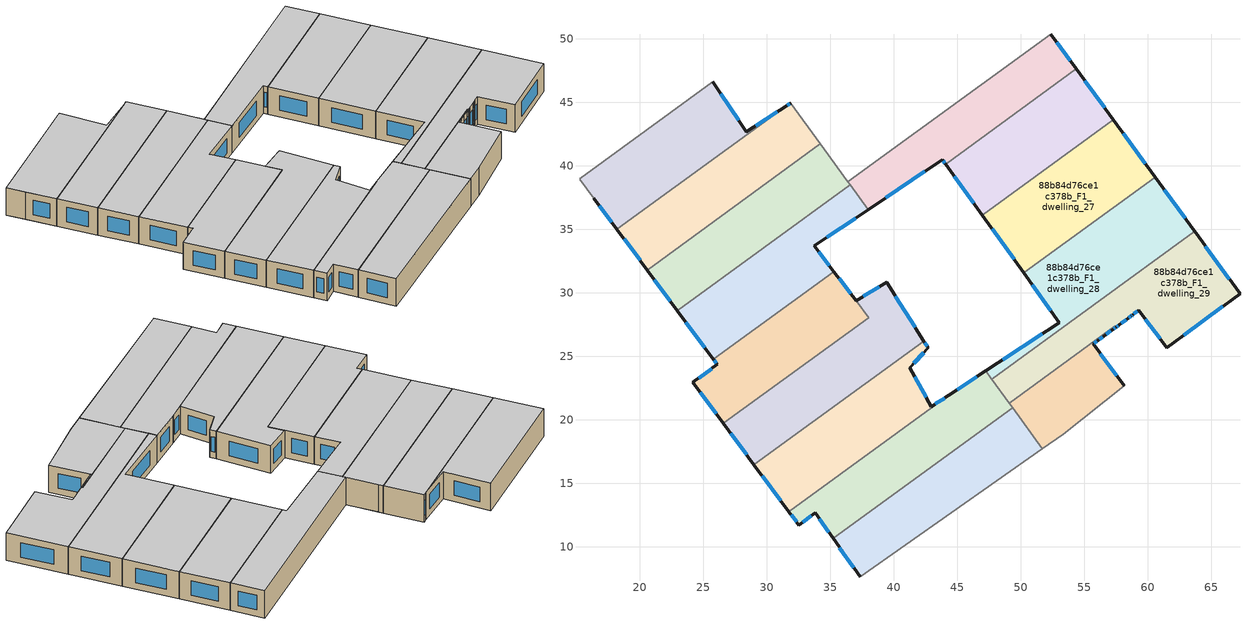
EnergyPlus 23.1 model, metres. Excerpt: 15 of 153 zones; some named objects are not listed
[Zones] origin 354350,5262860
88b84d76ce1c378b_F1_dwelling_10
 floor to 88b84d76ce1c378b_F0_dwelling_10 (EU_floor_Construction): 37.05,29.37 38.05,28.05 26.59,19.71 24.19,22.94 26.12,24.36 25.81,24.77 35.29,31.67 z3
 wall outside (EU_wall_Construction): 25.81,24.77 26.12,24.36 24.19,22.94 26.59,19.71 / 37.04,29.37 35.29,31.67 z3:6
 wall to 88b84d76ce1c378b_F1_dwelling_9 (EU_wall_Construction): 35.29,31.67 25.81,24.77 z3:6
 wall to 88b84d76ce1c378b_F1_dwelling_11 (EU_wall_Construction): 26.59,19.71 38.05,28.05 37.05,29.37 z3:6
 window (EU_Window_Construction): 24.75,22.18 26.03,20.46 / 25.66,24.02 24.64,23.27 / 25.88,24.67 26.04,24.45 / 36.63,29.91 35.7,31.13 z3.7:5.3
 ceiling to 88b84d76ce1c378b_F2_dwelling_10 (EU_floor_Construction): 38.05,28.05 37.05,29.37 35.29,31.67 25.81,24.77 26.12,24.36 24.19,22.94 26.59,19.71 z6
88b84d76ce1c378b_F1_dwelling_11
 floor to 88b84d76ce1c378b_F0_dwelling_11 (EU_floor_Construction): 39.45,30.82 42.37,26.2 29,16.46 26.59,19.71 38.05,28.05 37.05,29.37 z3
 wall outside (EU_wall_Construction): 26.59,19.71 29,16.46 / 42.37,26.2 39.45,30.82 37.05,29.37 z3:6
 wall to 88b84d76ce1c378b_F1_dwelling_12 (EU_wall_Construction): 29,16.46 42.37,26.2 z3:6
 window (EU_Window_Construction): 27.16,18.94 28.44,17.23 / 38.88,30.48 37.61,29.71 / 41.69,27.29 40.13,29.74 z3.7:5.3
 ceiling to 88b84d76ce1c378b_F2_dwelling_11 (EU_floor_Construction): 42.37,26.2 39.45,30.82 37.05,29.37 38.05,28.05 26.59,19.71 29,16.46 z6
88b84d76ce1c378b_F1_dwelling_12
 floor to 88b84d76ce1c378b_F0_dwelling_12 (EU_floor_Construction): 42.72,25.66 41.26,24.09 42.98,21.04 44.33,21.92 31.75,12.76 29,16.46 42.37,26.2 z3
 wall outside (EU_wall_Construction): 44.33,21.92 42.98,21.04 41.26,24.09 42.72,25.66 42.37,26.2 / 29,16.46 31.75,12.76 z3:6
 wall to 88b84d76ce1c378b_F1_dwelling_13 (EU_wall_Construction): 31.75,12.76 44.33,21.92 z3:6
 window (EU_Window_Construction): 41.6,24.46 42.38,25.29 / 42.58,21.75 41.67,23.37 / 44.01,21.71 43.3,21.24 / 29.65,15.59 31.11,13.63 / 42.64,25.78 42.45,26.07 z3.7:5.3
 ceiling to 88b84d76ce1c378b_F2_dwelling_12 (EU_floor_Construction): 42.98,21.04 41.26,24.09 42.72,25.66 42.37,26.2 29,16.46 31.75,12.76 44.33,21.92 z6
88b84d76ce1c378b_F1_dwelling_13
 floor to 88b84d76ce1c378b_F0_dwelling_13 (EU_floor_Construction): 47.25,23.84 49.37,20.94 35.23,10.65 33.82,12.66 32.54,11.71 31.75,12.76 44.33,21.92 z3
 wall outside (EU_wall_Construction): 47.25,23.84 44.33,21.92 / 31.75,12.76 32.54,11.71 33.82,12.66 35.23,10.65 z3:6
 wall to 88b84d76ce1c378b_F1_dwelling_14 (EU_wall_Construction): 35.23,10.65 49.37,20.94 z3:6
 wall to 88b84d76ce1c378b_F1_dwelling_29 (EU_wall_Construction): 49.1,21.31 47.73,23.19 z3:6
 wall to 88b84d76ce1c378b_F1_dwelling_28 (EU_wall_Construction): 47.73,23.19 47.7,23.23 47.25,23.84 z3:6
 wall to 88b84d76ce1c378b_F1_dwelling_30 (EU_wall_Construction): 49.37,20.94 49.1,21.31 z3:6
 window (EU_Window_Construction): 46.56,23.39 45.01,22.37 / 34.15,12.19 34.9,11.12 / 32.84,11.93 33.52,12.43 / 31.94,12.52 32.35,11.96 z3.7:5.3
 ceiling to 88b84d76ce1c378b_F2_dwelling_13 (EU_floor_Construction): 49.37,20.94 47.25,23.84 44.33,21.92 31.75,12.76 32.54,11.71 33.82,12.66 35.23,10.65 z6
88b84d76ce1c378b_F1_dwelling_14
 floor to 88b84d76ce1c378b_F0_dwelling_14 (EU_floor_Construction): 49.37,20.94 51.72,17.71 37.37,7.62 35.23,10.65 z3
 wall outside (EU_wall_Construction): 35.23,10.65 37.37,7.62 z3:6
 wall adiabatic (EU_wall_Construction): 37.37,7.62 51.72,17.71 z3:6
 wall to 88b84d76ce1c378b_F1_dwelling_30 (EU_wall_Construction): 51.72,17.71 49.37,20.94 z3:6
 window (EU_Window_Construction): 35.74,9.94 36.87,8.33 z3.7:5.3
 ceiling to 88b84d76ce1c378b_F2_dwelling_14 (EU_floor_Construction): 51.72,17.71 49.37,20.94 35.23,10.65 37.37,7.62 z6
88b84d76ce1c378b_F1_dwelling_25
 floor to 88b84d76ce1c378b_F0_dwelling_25 (EU_floor_Construction): 52.39,50.38 54.39,47.63 44.1,40.13 43.84,40.5 38,36.55 36.41,38.74 z3
 wall outside (EU_wall_Construction): 54.39,47.63 52.39,50.38 / 38,36.55 43.84,40.5 44.1,40.13 z3:6
 wall to 88b84d76ce1c378b_F1_dwelling_24 (EU_wall_Construction): 52.39,50.38 36.41,38.74 z3:6
 wall to 88b84d76ce1c378b_F1_dwelling_26 (EU_wall_Construction): 44.1,40.13 54.39,47.63 z3:6
 wall to 88b84d76ce1c378b_F1_dwelling_9 (EU_wall_Construction): 36.58,38.49 38,36.55 z3:6
 wall to 88b84d76ce1c378b_F1_dwelling_8 (EU_wall_Construction): 36.41,38.74 36.58,38.49 z3:6
 window (EU_Window_Construction): 53.92,48.27 52.86,49.73 / 43.9,40.41 44.04,40.22 / 39.37,37.48 42.47,39.57 z3.7:5.3
 ceiling to 88b84d76ce1c378b_F2_dwelling_25 (EU_floor_Construction): 44.1,40.13 54.39,47.63 52.39,50.38 36.41,38.74 38,36.55 43.84,40.5 z6
88b84d76ce1c378b_F1_dwelling_26
 floor to 88b84d76ce1c378b_F0_dwelling_26 (EU_floor_Construction): 54.39,47.63 57.31,43.62 46.99,36.11 44.1,40.13 z3
 wall outside (EU_wall_Construction): 44.1,40.13 46.99,36.11 / 57.31,43.62 54.39,47.63 z3:6
 wall to 88b84d76ce1c378b_F1_dwelling_27 (EU_wall_Construction): 46.99,36.11 57.31,43.62 z3:6
 window (EU_Window_Construction): 44.78,39.19 46.31,37.05 / 56.62,44.56 55.07,46.69 z3.7:5.3
 ceiling to 88b84d76ce1c378b_F2_dwelling_26 (EU_floor_Construction): 57.31,43.62 54.39,47.63 44.1,40.13 46.99,36.11 z6
88b84d76ce1c378b_F1_dwelling_27
 floor to 88b84d76ce1c378b_F0_dwelling_27 (EU_floor_Construction): 57.31,43.62 60.6,39.1 50.25,31.56 46.99,36.11 z3
 wall outside (EU_wall_Construction): 60.6,39.1 57.31,43.62 / 46.99,36.11 50.25,31.56 z3:6
 wall to 88b84d76ce1c378b_F1_dwelling_28 (EU_wall_Construction): 50.25,31.56 60.6,39.1 z3:6
 window (EU_Window_Construction): 59.83,40.16 58.08,42.56 / 47.76,35.04 49.49,32.63 z3.7:5.3
 ceiling to 88b84d76ce1c378b_F2_dwelling_27 (EU_floor_Construction): 60.6,39.1 57.31,43.62 46.99,36.11 50.25,31.56 z6
88b84d76ce1c378b_F1_dwelling_28
 floor to 88b84d76ce1c378b_F0_dwelling_28 (EU_floor_Construction): 60.6,39.1 63.68,34.87 63.71,34.83 47.73,23.19 47.7,23.23 47.25,23.84 53.05,27.66 50.25,31.56 z3
 wall outside (EU_wall_Construction): 50.25,31.56 53.05,27.66 47.25,23.84 / 63.71,34.83 63.68,34.87 60.6,39.1 z3:6
 wall to 88b84d76ce1c378b_F1_dwelling_29 (EU_wall_Construction): 47.73,23.19 63.71,34.83 z3:6
 window (EU_Window_Construction): 51.69,26.76 48.61,24.74 / 50.91,30.64 52.4,28.57 / 62.96,35.86 61.33,38.11 z3.7:5.3
 ceiling to 88b84d76ce1c378b_F2_dwelling_28 (EU_floor_Construction): 53.05,27.66 47.25,23.84 47.7,23.23 47.73,23.19 63.71,34.83 63.68,34.87 60.6,39.1 50.25,31.56 z6
88b84d76ce1c378b_F1_dwelling_29
 floor to 88b84d76ce1c378b_F0_dwelling_29 (EU_floor_Construction): 63.71,34.83 67.28,29.93 61.52,25.67 59.32,28.62 58.81,28.25 58.72,28.18 58.48,28 57.75,27.47 57.73,27.45 57.53,27.3 57.45,27.4 49.1,21.31 47.73,23.19 z3
 wall outside (EU_wall_Construction): 57.53,27.3 57.73,27.45 57.75,27.47 58.48,28 58.72,28.18 58.81,28.25 59.32,28.62 61.52,25.67 67.28,29.93 63.71,34.83 z3:6
 wall to 88b84d76ce1c378b_F1_dwelling_30 (EU_wall_Construction): 49.1,21.31 57.45,27.4 57.53,27.3 z3:6
 window (EU_Window_Construction): 59.84,27.93 61,26.36 / 58.93,28.34 59.2,28.54 / 58.74,28.2 58.79,28.23 / 58.54,28.04 58.66,28.14 / 57.92,27.59 58.31,27.88 / 57.58,27.34 57.69,27.42 / 66.44,31.08 64.55,33.68 / 62.87,26.67 65.93,28.93 z3.7:5.3
 ceiling to 88b84d76ce1c378b_F2_dwelling_29 (EU_floor_Construction): 61.52,25.67 67.28,29.93 63.71,34.83 47.73,23.19 49.1,21.31 57.45,27.4 57.53,27.3 57.73,27.45 57.75,27.47 58.48,28 58.72,28.18 58.81,28.25 59.32,28.62 z6
88b84d76ce1c378b_F1_dwelling_30
 floor to 88b84d76ce1c378b_F0_dwelling_30 (EU_floor_Construction): 57.53,27.3 57.29,27.12 56.56,26.59 56.11,26.25 56.08,26.24 55.72,25.97 58.16,22.68 53.35,18.87 51.72,17.71 49.1,21.31 57.45,27.4 z3
 wall outside (EU_wall_Construction): 58.16,22.68 55.72,25.97 56.08,26.24 56.11,26.25 56.56,26.59 57.29,27.12 57.53,27.3 z3:6
 wall adiabatic (EU_wall_Construction): 51.72,17.71 53.35,18.87 58.16,22.68 z3:6
 window (EU_Window_Construction): 55.8,26.03 55.99,26.17 / 57.59,23.45 56.29,25.2 / 57.34,27.17 57.47,27.26 / 56.73,26.72 57.12,27 / 56.21,26.33 56.45,26.51 z3.7:5.3
 ceiling to 88b84d76ce1c378b_F2_dwelling_30 (EU_floor_Construction): 53.35,18.87 58.16,22.68 55.72,25.97 56.08,26.24 56.11,26.25 56.56,26.59 57.29,27.12 57.53,27.3 57.45,27.4 49.1,21.31 51.72,17.71 z6
88b84d76ce1c378b_F1_dwelling_6
 floor to 88b84d76ce1c378b_F0_dwelling_6 (EU_floor_Construction): 31.57,44.72 18.21,35 15.27,38.96 25.77,46.61 28.41,42.67 z3
 wall outside (EU_wall_Construction): 31.57,44.72 28.41,42.67 25.77,46.61 / 16.4,37.43 18.21,35 z3:6
 wall to 88b84d76ce1c378b_F1_dwelling_7 (EU_wall_Construction): 18.21,35 31.57,44.72 z3:6
 wall to 88b84d76ce1c378b_F1_dwelling_5 (EU_wall_Construction): 25.77,46.61 15.27,38.96 / 15.26,38.96 16.4,37.43 z3:6
 window (EU_Window_Construction): 27.79,43.6 26.39,45.69 / 30.82,44.24 29.15,43.15 / 16.82,36.86 17.78,35.57 z3.7:5.3
 ceiling to 88b84d76ce1c378b_F2_dwelling_6 (EU_floor_Construction): 28.41,42.67 25.77,46.61 15.27,38.96 18.21,35 31.57,44.72 z6
88b84d76ce1c378b_F1_dwelling_7
 floor to 88b84d76ce1c378b_F0_dwelling_7 (EU_floor_Construction): 31.89,44.93 34.23,41.72 20.59,31.79 18.21,35 31.57,44.72 z3
 wall outside (EU_wall_Construction): 18.21,35 20.59,31.79 / 31.89,44.93 31.57,44.72 z3:6
 wall to 88b84d76ce1c378b_F1_dwelling_8 (EU_wall_Construction): 20.59,31.79 34.23,41.72 z3:6
 wall to 88b84d76ce1c378b_F1_dwelling_23 (EU_wall_Construction): 34.23,41.73 31.89,44.93 z3:6
 window (EU_Window_Construction): 18.77,34.24 20.03,32.54 / 31.81,44.89 31.64,44.77 z3.7:5.3
 ceiling to 88b84d76ce1c378b_F2_dwelling_7 (EU_floor_Construction): 34.23,41.72 31.89,44.93 31.57,44.72 18.21,35 20.59,31.79 z6
88b84d76ce1c378b_F1_dwelling_8
 floor to 88b84d76ce1c378b_F0_dwelling_8 (EU_floor_Construction): 34.23,41.72 36.58,38.49 22.98,28.58 20.59,31.79 z3
 wall outside (EU_wall_Construction): 20.59,31.79 22.98,28.58 z3:6
 wall to 88b84d76ce1c378b_F1_dwelling_9 (EU_wall_Construction): 22.98,28.58 36.58,38.49 z3:6
 wall to 88b84d76ce1c378b_F1_dwelling_24 (EU_wall_Construction): 36.41,38.74 34.52,41.32 z3:6
 wall to 88b84d76ce1c378b_F1_dwelling_23 (EU_wall_Construction): 34.52,41.32 34.23,41.73 z3:6
 window (EU_Window_Construction): 21.15,31.04 22.42,29.34 z3.7:5.3
 ceiling to 88b84d76ce1c378b_F2_dwelling_8 (EU_floor_Construction): 36.58,38.49 34.23,41.72 20.59,31.79 22.98,28.58 z6
88b84d76ce1c378b_F1_dwelling_9
 floor to 88b84d76ce1c378b_F0_dwelling_9 (EU_floor_Construction): 36.58,38.49 38,36.55 33.76,33.69 35.29,31.67 25.81,24.77 22.98,28.58 z3
 wall outside (EU_wall_Construction): 35.29,31.67 33.76,33.69 38,36.55 / 22.98,28.58 25.81,24.77 z3:6
 window (EU_Window_Construction): 34.75,34.36 37,35.88 / 34.93,32.15 34.11,33.21 / 23.64,27.69 25.14,25.67 z3.7:5.3
 ceiling to 88b84d76ce1c378b_F2_dwelling_9 (EU_floor_Construction): 35.29,31.67 33.76,33.69 38,36.55 36.58,38.49 22.98,28.58 25.81,24.77 z6
[Building]
EU S2 Campaign: North Axis=0; Terrain=City; Solar Distribution=FullExterior
[Site:Location]
Budapest.Ferenc.Liszt.Intl.AP: Latitude=47.437; Longitude=19.256; Time Zone=1; Elevation=185
[SizingPeriod:WeatherFileDays]
AnnualSizingPeriod: Begin Month=1; Begin Day of Month=1; End Month=12; End Day of Month=31; Day of Week for Start Day=Monday; Use Weather File Daylight Saving Period=No; Use Weather File Rain and Snow Indicators=No
[MATERIAL]
EU_InternalMass_Material: Roughness=MediumRough; Thickness=0.1; Conductivity=1; Density=1800; Specific Heat=900; Thermal Absorptance=0.9; Solar Absorptance=0.7; Visible Absorptance=0.7
[MATERIAL:NOMASS] Roughness=MediumRough; Thermal Absorptance=0.9; Solar Absorptance=0.7; Visible Absorptance=0.7
Name | Thermal Resistance
EU_wall_NoMass | 0.832559
EU_floor_NoMass | 0.872794
[WINDOWMATERIAL:SIMPLEGLAZINGSYSTEM]
EU_Window_SimpleGlazing: UFactor=2.79869; Solar Heat Gain Coefficient=0.75; Visible Transmittance=0.75
[CONSTRUCTION]
EU_wall_Construction: EU_wall_NoMass
EU_floor_Construction: EU_floor_NoMass
EU_Window_Construction: EU_Window_SimpleGlazing
EU_InternalMass_Construction: EU_InternalMass_Material
[ZONE] Type=1; Multiplier=1; Ceiling Height=autocalculate; Floor Area=autocalculate; Part of Total Floor Area=Yes
Name | Volume
88b84d76ce1c378b_F1_dwelling_10 | 189.614
88b84d76ce1c378b_F1_dwelling_11 | 214.861
88b84d76ce1c378b_F1_dwelling_12 | 202.218
88b84d76ce1c378b_F1_dwelling_13 | 202.265
88b84d76ce1c378b_F1_dwelling_14 | 202.21
88b84d76ce1c378b_F1_dwelling_25 | 189.584
88b84d76ce1c378b_F1_dwelling_26 | 189.609
88b84d76ce1c378b_F1_dwelling_27 | 214.566
88b84d76ce1c378b_F1_dwelling_28 | 216.524
88b84d76ce1c378b_F1_dwelling_29 | 219.799
88b84d76ce1c378b_F1_dwelling_30 | 107.532
88b84d76ce1c378b_F1_dwelling_6 | 191.953
88b84d76ce1c378b_F1_dwelling_7 | 202.268
88b84d76ce1c378b_F1_dwelling_8 | 202.195
88b84d76ce1c378b_F1_dwelling_9 | 202.285
[INTERNALMASS] Construction=EU_InternalMass_Construction
Name | Zone or ZoneList | Surface Area
88b84d76ce1c378b_F1_dwelling_6_EU_InternalMass | 88b84d76ce1c378b_F1_dwelling_6 | 63.996
88b84d76ce1c378b_F1_dwelling_7_EU_InternalMass | 88b84d76ce1c378b_F1_dwelling_7 | 67.4227
88b84d76ce1c378b_F1_dwelling_8_EU_InternalMass | 88b84d76ce1c378b_F1_dwelling_8 | 67.3982
88b84d76ce1c378b_F1_dwelling_9_EU_InternalMass | 88b84d76ce1c378b_F1_dwelling_9 | 67.4285
88b84d76ce1c378b_F1_dwelling_10_EU_InternalMass | 88b84d76ce1c378b_F1_dwelling_10 | 63.2088
88b84d76ce1c378b_F1_dwelling_11_EU_InternalMass | 88b84d76ce1c378b_F1_dwelling_11 | 71.621
88b84d76ce1c378b_F1_dwelling_12_EU_InternalMass | 88b84d76ce1c378b_F1_dwelling_12 | 67.4059
88b84d76ce1c378b_F1_dwelling_13_EU_InternalMass | 88b84d76ce1c378b_F1_dwelling_13 | 67.422
88b84d76ce1c378b_F1_dwelling_14_EU_InternalMass | 88b84d76ce1c378b_F1_dwelling_14 | 67.4032
88b84d76ce1c378b_F1_dwelling_25_EU_InternalMass | 88b84d76ce1c378b_F1_dwelling_25 | 63.1949
88b84d76ce1c378b_F1_dwelling_26_EU_InternalMass | 88b84d76ce1c378b_F1_dwelling_26 | 63.2032
88b84d76ce1c378b_F1_dwelling_27_EU_InternalMass | 88b84d76ce1c378b_F1_dwelling_27 | 71.5299
88b84d76ce1c378b_F1_dwelling_28_EU_InternalMass | 88b84d76ce1c378b_F1_dwelling_28 | 72.1726
88b84d76ce1c378b_F1_dwelling_29_EU_InternalMass | 88b84d76ce1c378b_F1_dwelling_29 | 73.2604
88b84d76ce1c378b_F1_dwelling_30_EU_InternalMass | 88b84d76ce1c378b_F1_dwelling_30 | 35.8457
[OTHEREQUIPMENT] Fuel Type=Electricity; Design Level Calculation Method=Watts/Area; Power per Zone Floor Area=1; Fraction Latent=0; Fraction Radiant=0; Fraction Lost=0; Carbon Dioxide Generation Rate=0; EndUse Subcategory=EU_Step8_InternalGains
Name | Zone or ZoneList or Space or SpaceList | Schedule
EU_Step8_InternalGain_88b84d76ce1c378b_F1_dwelling_6_f000 | 88b84d76ce1c378b_F1_dwelling_6 | EU_Step8_GainSchedule_88b84d76ce1c378b_F1_dwelling_6_f000
EU_Step8_InternalGain_88b84d76ce1c378b_F1_dwelling_7_f000 | 88b84d76ce1c378b_F1_dwelling_7 | EU_Step8_GainSchedule_88b84d76ce1c378b_F1_dwelling_7_f000
EU_Step8_InternalGain_88b84d76ce1c378b_F1_dwelling_8_f000 | 88b84d76ce1c378b_F1_dwelling_8 | EU_Step8_GainSchedule_88b84d76ce1c378b_F1_dwelling_8_f000
EU_Step8_InternalGain_88b84d76ce1c378b_F1_dwelling_9_f000 | 88b84d76ce1c378b_F1_dwelling_9 | EU_Step8_GainSchedule_88b84d76ce1c378b_F1_dwelling_9_f000
EU_Step8_InternalGain_88b84d76ce1c378b_F1_dwelling_10_f000 | 88b84d76ce1c378b_F1_dwelling_10 | EU_Step8_GainSchedule_88b84d76ce1c378b_F1_dwelling_10_f000
EU_Step8_InternalGain_88b84d76ce1c378b_F1_dwelling_11_f000 | 88b84d76ce1c378b_F1_dwelling_11 | EU_Step8_GainSchedule_88b84d76ce1c378b_F1_dwelling_11_f000
EU_Step8_InternalGain_88b84d76ce1c378b_F1_dwelling_12_f000 | 88b84d76ce1c378b_F1_dwelling_12 | EU_Step8_GainSchedule_88b84d76ce1c378b_F1_dwelling_12_f000
EU_Step8_InternalGain_88b84d76ce1c378b_F1_dwelling_13_f000 | 88b84d76ce1c378b_F1_dwelling_13 | EU_Step8_GainSchedule_88b84d76ce1c378b_F1_dwelling_13_f000
EU_Step8_InternalGain_88b84d76ce1c378b_F1_dwelling_14_f000 | 88b84d76ce1c378b_F1_dwelling_14 | EU_Step8_GainSchedule_88b84d76ce1c378b_F1_dwelling_14_f000
EU_Step8_InternalGain_88b84d76ce1c378b_F1_dwelling_25_f000 | 88b84d76ce1c378b_F1_dwelling_25 | EU_Step8_GainSchedule_88b84d76ce1c378b_F1_dwelling_25_f000
EU_Step8_InternalGain_88b84d76ce1c378b_F1_dwelling_26_f000 | 88b84d76ce1c378b_F1_dwelling_26 | EU_Step8_GainSchedule_88b84d76ce1c378b_F1_dwelling_26_f000
EU_Step8_InternalGain_88b84d76ce1c378b_F1_dwelling_27_f000 | 88b84d76ce1c378b_F1_dwelling_27 | EU_Step8_GainSchedule_88b84d76ce1c378b_F1_dwelling_27_f000
EU_Step8_InternalGain_88b84d76ce1c378b_F1_dwelling_28_f000 | 88b84d76ce1c378b_F1_dwelling_28 | EU_Step8_GainSchedule_88b84d76ce1c378b_F1_dwelling_28_f000
EU_Step8_InternalGain_88b84d76ce1c378b_F1_dwelling_29_f000 | 88b84d76ce1c378b_F1_dwelling_29 | EU_Step8_GainSchedule_88b84d76ce1c378b_F1_dwelling_29_f000
EU_Step8_InternalGain_88b84d76ce1c378b_F1_dwelling_30_f000 | 88b84d76ce1c378b_F1_dwelling_30 | EU_Step8_GainSchedule_88b84d76ce1c378b_F1_dwelling_30_f000
[ZONEVENTILATION:DESIGNFLOWRATE] Schedule=EU_AlwaysOn; Design Flow Rate Calculation Method=AirChanges/Hour; Air Changes per Hour=0.475469; Ventilation Type=Natural; Fan Pressure Rise=0; Fan Total Efficiency=1; Constant Term Coefficient=1; Temperature Term Coefficient=0; Velocity Term Coefficient=0; Velocity Squared Term Coefficient=0; Minimum Indoor Temperature=-100; Maximum Indoor Temperature=100; Delta Temperature=-100; Minimum Outdoor Temperature=-100; Maximum Outdoor Temperature=100; Maximum Wind Speed=40
Name | Zone or ZoneList or Space or SpaceList
EU_ConstantAir_88b84d76ce1c378b_F1_dwelling_6 | 88b84d76ce1c378b_F1_dwelling_6
EU_ConstantAir_88b84d76ce1c378b_F1_dwelling_7 | 88b84d76ce1c378b_F1_dwelling_7
EU_ConstantAir_88b84d76ce1c378b_F1_dwelling_8 | 88b84d76ce1c378b_F1_dwelling_8
EU_ConstantAir_88b84d76ce1c378b_F1_dwelling_9 | 88b84d76ce1c378b_F1_dwelling_9
EU_ConstantAir_88b84d76ce1c378b_F1_dwelling_10 | 88b84d76ce1c378b_F1_dwelling_10
EU_ConstantAir_88b84d76ce1c378b_F1_dwelling_11 | 88b84d76ce1c378b_F1_dwelling_11
EU_ConstantAir_88b84d76ce1c378b_F1_dwelling_12 | 88b84d76ce1c378b_F1_dwelling_12
EU_ConstantAir_88b84d76ce1c378b_F1_dwelling_13 | 88b84d76ce1c378b_F1_dwelling_13
EU_ConstantAir_88b84d76ce1c378b_F1_dwelling_14 | 88b84d76ce1c378b_F1_dwelling_14
EU_ConstantAir_88b84d76ce1c378b_F1_dwelling_25 | 88b84d76ce1c378b_F1_dwelling_25
EU_ConstantAir_88b84d76ce1c378b_F1_dwelling_26 | 88b84d76ce1c378b_F1_dwelling_26
EU_ConstantAir_88b84d76ce1c378b_F1_dwelling_27 | 88b84d76ce1c378b_F1_dwelling_27
EU_ConstantAir_88b84d76ce1c378b_F1_dwelling_28 | 88b84d76ce1c378b_F1_dwelling_28
EU_ConstantAir_88b84d76ce1c378b_F1_dwelling_29 | 88b84d76ce1c378b_F1_dwelling_29
EU_ConstantAir_88b84d76ce1c378b_F1_dwelling_30 | 88b84d76ce1c378b_F1_dwelling_30
[HVACTEMPLATE:ZONE:IDEALLOADSAIRSYSTEM] System Availability Schedule=EU_AlwaysOn; Maximum Heating Supply Air Temperature=50; Minimum Cooling Supply Air Temperature=13; Maximum Heating Supply Air Humidity Ratio=0.0156; Minimum Cooling Supply Air Humidity Ratio=0.0077; Heating Limit=NoLimit; Cooling Limit=NoLimit; Heating Availability Schedule=EU_AlwaysOn; Cooling Availability Schedule=EU_CoolingOff; Dehumidification Control Type=ConstantSensibleHeatRatio; Cooling Sensible Heat Ratio=0.7; Dehumidification Setpoint=60; Humidification Control Type=None; Humidification Setpoint=30; Outdoor Air Method=None; Outdoor Air Flow Rate per Person=0.00944; Outdoor Air Flow Rate per Zone Floor Area=0; Outdoor Air Flow Rate per Zone=0; Demand Controlled Ventilation Type=None; Outdoor Air Economizer Type=NoEconomizer; Heat Recovery Type=None; Sensible Heat Recovery Effectiveness=0.7; Latent Heat Recovery Effectiveness=0.65
Name | Template Thermostat
88b84d76ce1c378b_F1_dwelling_6 | EU_HeatOnly_88b84d76ce1c378b_F1_dwelling_6
88b84d76ce1c378b_F1_dwelling_7 | EU_HeatOnly_88b84d76ce1c378b_F1_dwelling_7
88b84d76ce1c378b_F1_dwelling_8 | EU_HeatOnly_88b84d76ce1c378b_F1_dwelling_8
88b84d76ce1c378b_F1_dwelling_9 | EU_HeatOnly_88b84d76ce1c378b_F1_dwelling_9
88b84d76ce1c378b_F1_dwelling_10 | EU_HeatOnly_88b84d76ce1c378b_F1_dwelling_10
88b84d76ce1c378b_F1_dwelling_11 | EU_HeatOnly_88b84d76ce1c378b_F1_dwelling_11
88b84d76ce1c378b_F1_dwelling_12 | EU_HeatOnly_88b84d76ce1c378b_F1_dwelling_12
88b84d76ce1c378b_F1_dwelling_13 | EU_HeatOnly_88b84d76ce1c378b_F1_dwelling_13
88b84d76ce1c378b_F1_dwelling_14 | EU_HeatOnly_88b84d76ce1c378b_F1_dwelling_14
88b84d76ce1c378b_F1_dwelling_25 | EU_HeatOnly_88b84d76ce1c378b_F1_dwelling_25
88b84d76ce1c378b_F1_dwelling_26 | EU_HeatOnly_88b84d76ce1c378b_F1_dwelling_26
88b84d76ce1c378b_F1_dwelling_27 | EU_HeatOnly_88b84d76ce1c378b_F1_dwelling_27
88b84d76ce1c378b_F1_dwelling_28 | EU_HeatOnly_88b84d76ce1c378b_F1_dwelling_28
88b84d76ce1c378b_F1_dwelling_29 | EU_HeatOnly_88b84d76ce1c378b_F1_dwelling_29
88b84d76ce1c378b_F1_dwelling_30 | EU_HeatOnly_88b84d76ce1c378b_F1_dwelling_30
[SIZING:ZONE] Zone Cooling Design Supply Air Temperature Input Method=SupplyAirTemperature; Zone Cooling Design Supply Air Temperature=13; Zone Heating Design Supply Air Temperature Input Method=SupplyAirTemperature; Zone Heating Design Supply Air Temperature=50; Zone Cooling Design Supply Air Humidity Ratio=0.008; Zone Heating Design Supply Air Humidity Ratio=0.008; Cooling Design Air Flow Method=DesignDay; Cooling Design Air Flow Rate=0; Cooling Minimum Air Flow per Zone Floor Area=0.000762; Cooling Minimum Air Flow=0; Cooling Minimum Air Flow Fraction=0.2; Heating Design Air Flow Method=DesignDay; Heating Design Air Flow Rate=0; Heating Maximum Air Flow per Zone Floor Area=0.002032; Heating Maximum Air Flow=0.141576; Heating Maximum Air Flow Fraction=0.3; Account for Dedicated Outdoor Air System=No; Dedicated Outdoor Air System Control Strategy=NeutralSupplyAir; Dedicated Outdoor Air Low Setpoint Temperature for Design=autosize; Dedicated Outdoor Air High Setpoint Temperature for Design=autosize; Zone Load Sizing Method=Sensible Load Only No Latent Load; Zone Latent Cooling Design Supply Air Humidity Ratio Input Method=HumidityRatioDifference; Zone Cooling Design Supply Air Humidity Ratio Difference=0.005; Zone Latent Heating Design Supply Air Humidity Ratio Input Method=HumidityRatioDifference; Zone Humidification Design Supply Air Humidity Ratio Difference=0.005
88b84d76ce1c378b_F1_dwelling_6; 88b84d76ce1c378b_F1_dwelling_7; 88b84d76ce1c378b_F1_dwelling_8; 88b84d76ce1c378b_F1_dwelling_9; 88b84d76ce1c378b_F1_dwelling_10; 88b84d76ce1c378b_F1_dwelling_11; 88b84d76ce1c378b_F1_dwelling_12; 88b84d76ce1c378b_F1_dwelling_13; 88b84d76ce1c378b_F1_dwelling_14; 88b84d76ce1c378b_F1_dwelling_25; 88b84d76ce1c378b_F1_dwelling_26; 88b84d76ce1c378b_F1_dwelling_27; 88b84d76ce1c378b_F1_dwelling_28; 88b84d76ce1c378b_F1_dwelling_29; 88b84d76ce1c378b_F1_dwelling_30
[SCHEDULE:CONSTANT]
Name | Hourly Value
EU_AlwaysOn | 1
EU_CoolingOff | 0
[SCHEDULE:FILE] Column Number=1; Rows to Skip at Top=0; Number of Hours of Data=8760; Column Separator=Comma; Interpolate to Timestep=No; Minutes per Item=60; Adjust Schedule for Daylight Savings=Yes
Name | File
EU_Step8_GainSchedule_88b84d76ce1c378b_F1_dwelling_6_f000 | ../../schedules/88b84d76ce1c378b/88b84d76ce1c378b_F1_dwelling_6_f000_gain.csv
EU_Step8_GainSchedule_88b84d76ce1c378b_F1_dwelling_7_f000 | ../../schedules/88b84d76ce1c378b/88b84d76ce1c378b_F1_dwelling_7_f000_gain.csv
EU_Step8_GainSchedule_88b84d76ce1c378b_F1_dwelling_8_f000 | ../../schedules/88b84d76ce1c378b/88b84d76ce1c378b_F1_dwelling_8_f000_gain.csv
EU_Step8_GainSchedule_88b84d76ce1c378b_F1_dwelling_9_f000 | ../../schedules/88b84d76ce1c378b/88b84d76ce1c378b_F1_dwelling_9_f000_gain.csv
EU_Step8_GainSchedule_88b84d76ce1c378b_F1_dwelling_10_f000 | ../../schedules/88b84d76ce1c378b/88b84d76ce1c378b_F1_dwelling_10_f000_gain.csv
EU_Step8_GainSchedule_88b84d76ce1c378b_F1_dwelling_11_f000 | ../../schedules/88b84d76ce1c378b/88b84d76ce1c378b_F1_dwelling_11_f000_gain.csv
EU_Step8_GainSchedule_88b84d76ce1c378b_F1_dwelling_12_f000 | ../../schedules/88b84d76ce1c378b/88b84d76ce1c378b_F1_dwelling_12_f000_gain.csv
EU_Step8_GainSchedule_88b84d76ce1c378b_F1_dwelling_13_f000 | ../../schedules/88b84d76ce1c378b/88b84d76ce1c378b_F1_dwelling_13_f000_gain.csv
EU_Step8_GainSchedule_88b84d76ce1c378b_F1_dwelling_14_f000 | ../../schedules/88b84d76ce1c378b/88b84d76ce1c378b_F1_dwelling_14_f000_gain.csv
EU_Step8_GainSchedule_88b84d76ce1c378b_F1_dwelling_25_f000 | ../../schedules/88b84d76ce1c378b/88b84d76ce1c378b_F1_dwelling_25_f000_gain.csv
EU_Step8_GainSchedule_88b84d76ce1c378b_F1_dwelling_26_f000 | ../../schedules/88b84d76ce1c378b/88b84d76ce1c378b_F1_dwelling_26_f000_gain.csv
EU_Step8_GainSchedule_88b84d76ce1c378b_F1_dwelling_27_f000 | ../../schedules/88b84d76ce1c378b/88b84d76ce1c378b_F1_dwelling_27_f000_gain.csv
EU_Step8_GainSchedule_88b84d76ce1c378b_F1_dwelling_28_f000 | ../../schedules/88b84d76ce1c378b/88b84d76ce1c378b_F1_dwelling_28_f000_gain.csv
EU_Step8_GainSchedule_88b84d76ce1c378b_F1_dwelling_29_f000 | ../../schedules/88b84d76ce1c378b/88b84d76ce1c378b_F1_dwelling_29_f000_gain.csv
EU_Step8_GainSchedule_88b84d76ce1c378b_F1_dwelling_30_f000 | ../../schedules/88b84d76ce1c378b/88b84d76ce1c378b_F1_dwelling_30_f000_gain.csv
